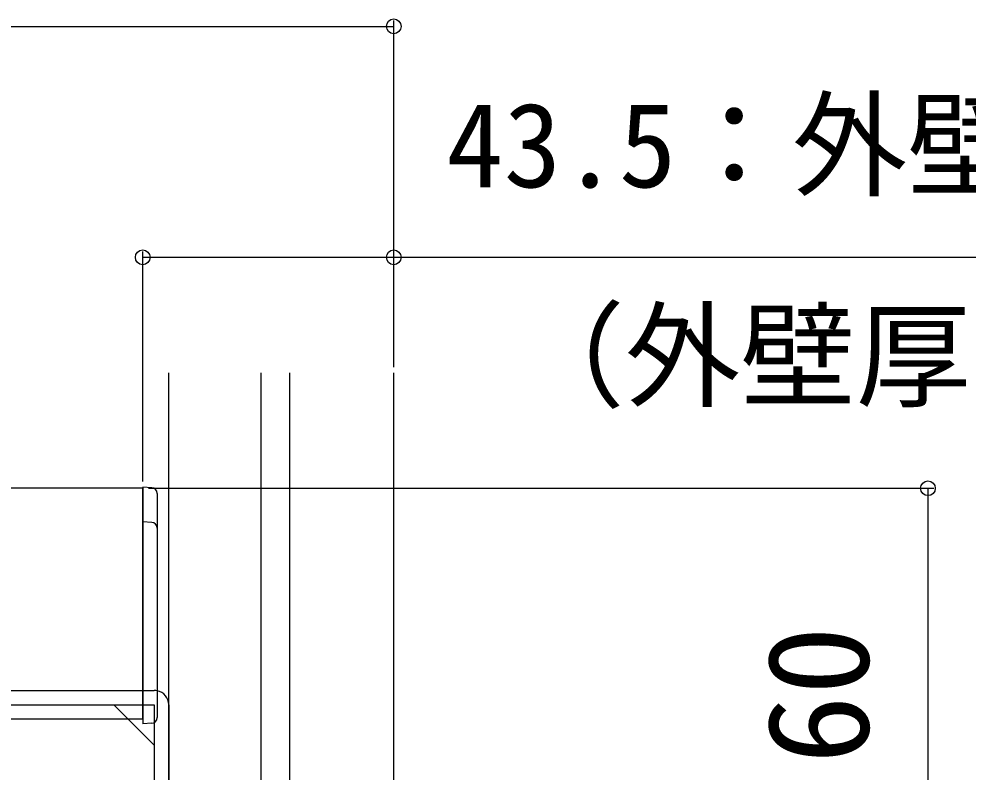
# Model space of a CAD drawing. Units: millimetres, scale not verified. Extents: x -1050 to 1050, y -1570 to 1561.
# Drawn here: x 170.6 to 335, y 1163.4 to 1293.8 of the extents above; entities that cross this region are included whole.
import ezdxf
from ezdxf.enums import TextEntityAlignment as Align

# ---------------------------------------------------------------- set-up
doc = ezdxf.new("R2010")
doc.units = ezdxf.units.MM
doc.header["$LTSCALE"] = 8
for name, color, linetype in [('0-4_YKK_12', 2, 'Continuous'), ('0-5_YKK_13', 4, 'Continuous'), ('0-6_YKK_D', 6, 'Continuous'), ('0-8_YSS_K', 3, 'Continuous')]:
    doc.layers.add(name, color=color, linetype=linetype)
doc.styles.add('ＭＳ ゴシック', font='')
doc.styles.get('ＭＳ ゴシック').set_extended_font_data('MS Gothic')

msp = doc.modelspace()

# ---------------------------------------------------------------- linework, layer by layer
at = {"layer": '0-4_YKK_12'}
for p, q in [((192.003, 1212.495), (-270.497, 1212.495)), ((192.003, 1172.495), (192.003, 1212.495)), ((192.003, 1172.495), (-270.497, 1172.495))]:
    msp.add_line(p, q, dxfattribs=at)
at = {"layer": '0-5_YKK_13'}
for p, q in [((194.503, 1211.602), (194.503, 1205.593)), ((192.003, 1206.68), (192.003, 1204.195)), ((193.564, 1206.585), (192.003, 1206.68)), ((194.503, 1205.593), (194.503, 1204.195)), ((192.003, 1204.195), (192.003, 1173.195)), ((194.503, 1204.195), (194.503, 1173.195)), ((147.003, 1177.495), (194.003, 1177.495)), ((147.003, 1174.995), (194.003, 1174.995)), ((196.503, 1174.995), (196.503, 1087.495)), ((192.003, 1173.195), (192.003, 1171.695)), ((194.503, 1173.195), (194.503, 1172.789)), ((193.564, 1171.791), (192.003, 1171.695))]:
    msp.add_line(p, q, dxfattribs=at)
for points in [[(193.564, 1212.6), (192.003, 1212.695), (192.003, 1206.68)], [(187.003, 1174.995), (189.503, 1172.495), (194.003, 1167.995)], [(194.003, 1174.995), (194.003, 1171.923), (194.003, 1087.495)]]:
    msp.add_lwpolyline(points, dxfattribs=at)
for centre, radius, start, end in [((193.503, 1211.602), 1, 0.00015, 86.50017), ((193.507, 1205.591), 0.997, 0.15935, 86.68589), ((194.003, 1174.995), 2.5, 78.463, 90), ((194.003, 1174.995), 2.5, 0, 78.463), ((193.503, 1172.789), 1, 273.5, 0)]:
    msp.add_arc(centre, radius, start, end, dxfattribs=at)
at = {"layer": '0-6_YKK_D'}
for p, q in [((-385.497, 1292.495), (235.503, 1292.495)), ((235.503, 1233.495), (235.503, 1293.495)), ((192.003, 1213.695), (192.003, 1253.495)), ((235.503, 1233.495), (235.503, 1253.495)), ((193.003, 1212.495), (329.042, 1212.495)), ((328.042, 1212.495), (328.042, 1152.495))]:
    msp.add_line(p, q, dxfattribs=at)
msp.add_lwpolyline([(192.003, 1252.495), (235.503, 1252.495), (561.285, 1252.495)], dxfattribs=at)
for centre in [(235.503, 1292.495), (192.003, 1252.495), (235.503, 1252.495), (328.042, 1212.495)]:
    msp.add_circle(centre, 1.275, dxfattribs=at)
at = {"layer": '0-8_YSS_K'}
for p, q in [((196.503, 1037.495), (196.503, 1232.495)), ((212.503, 1037.495), (212.503, 1232.495)), ((217.503, 1037.495), (217.503, 1232.495)), ((235.503, 1037.495), (235.503, 1232.495))]:
    msp.add_line(p, q, dxfattribs=at)

# ---------------------------------------------------------------- texts
at = {"layer": '0-6_YKK_D', "style": 'ＭＳ ゴシック'}
for s, p in [('43.5：外壁厚によらず一定', (244.58, 1260.223)), ('（外壁厚＞39㎜は切断）', (255.546, 1223.745))]:
    msp.add_text(s, height=14.66, dxfattribs=at).set_placement(p, align=Align.BOTTOM_LEFT)
msp.add_text('60', height=17.6, rotation=90, dxfattribs=at).set_placement((323.042, 1164.7), align=Align.BOTTOM_LEFT)

doc.saveas('drawing.dxf')
